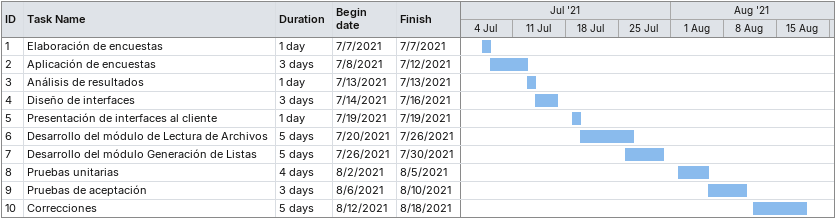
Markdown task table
| ID | Task | Duration | Start | Finish |
|---|---|---|---|---|
| 1 | Elaboración de encuestas | 1d | 2021-07-07 | 2021-07-07 |
| 2 | Aplicación de encuestas | 3d | 2021-07-08 | 2021-07-12 |
| 3 | Análisis de resultados | 1d | 2021-07-13 | 2021-07-13 |
| 4 | Diseño de interfaces | 3d | 2021-07-14 | 2021-07-16 |
| 5 | Presentación de interfaces al cliente | 1d | 2021-07-19 | 2021-07-19 |
| 6 | Desarrollo del módulo de Lectura de Archivos | 5d | 2021-07-20 | 2021-07-26 |
| 7 | Desarrollo del módulo Generación de Listas | 5d | 2021-07-26 | 2021-07-30 |
| 8 | Pruebas unitarias | 4d | 2021-08-02 | 2021-08-05 |
| 9 | Pruebas de aceptación | 3d | 2021-08-06 | 2021-08-10 |
| 10 | Correcciones | 5d | 2021-08-12 | 2021-08-18 |
